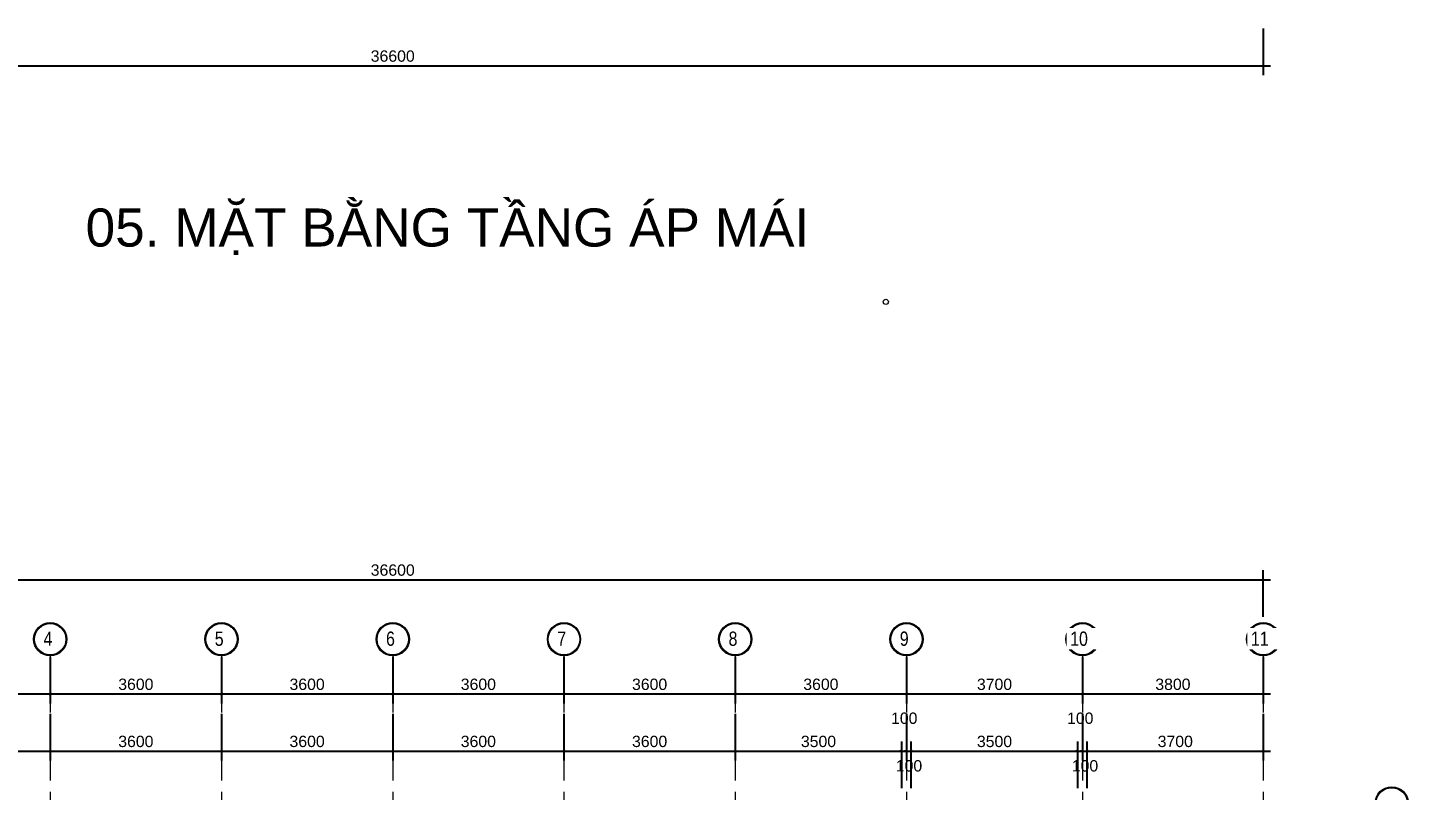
# Model space of a CAD drawing. Header units: millimetres. Extents: x -20510 to 108935, y -243239 to 20306.
# Drawn here: x 11175 to 40200, y -159826 to -143800 of the extents above; entities that cross this region are included whole.
import ezdxf
from ezdxf.enums import TextEntityAlignment as Align

# ---------------------------------------------------------------- set-up
doc = ezdxf.new("R2010")
doc.units = ezdxf.units.MM
doc.linetypes.add('Hidden', pattern=[714.375, 476.25, -238.125])
for name, color, linetype, lineweight in [('A-ANNO-DIMS', 1, 'Continuous', 9), ('A-DETL', 8, 'Continuous', 9), ('S-GRID', 1, 'Continuous', 9), ('S-GRID-IDEN', 1, 'Continuous', 9)]:
    doc.layers.add(name, color=color, linetype=linetype, lineweight=lineweight)
doc.styles.add('Arial_1', font='arial.ttf', dxfattribs={"width": 0.8, "height": 200})
doc.styles.add('Arial_5', font='arial.ttf', dxfattribs={"height": 238.125})
doc.styles.add('UNICODE_TITLE', font='arial.ttf')
doc.dimstyles.new('SecretInternalLinAngDimStyle5p4736185', dxfattribs={"dimscale": 304.8, "dimtxt": 242.94927, "dimasz": 0.130208, "dimexe": 0.656168, "dimexo": 0.0625, "dimgap": 0.260417, "dimtad": 1, "dimdec": 0, "dimrnd": 100, "dimzin": 0, "dimdsep": 46, "dimtxsty": 'Arial_5', "dimblk1": 'OBLIQUE', "dimblk2": 'OBLIQUE', "dimsah": 1, "dimcen": 0.09, "dimdle": 0.492126, "dimazin": 0, "dimtfac": 1, "dimtdec": 4, "dimtix": 1, "dimtmove": 0, "dimatfit": 3, "dimfxl": 2.624672, "dimfxlon": 1, "dimtvp": 1, "dimtolj": 1, "dimtzin": 0, "dimarcsym": 2})
doc.dimstyles.new('SecretInternalLinAngDimStyle5p4736185_1', dxfattribs={"dimscale": 304.8, "dimtxt": 242.94927, "dimasz": 0.130208, "dimexe": 0.656168, "dimexo": 0.0625, "dimgap": 0.260417, "dimtad": 1, "dimdec": 0, "dimrnd": 100, "dimzin": 0, "dimdsep": 46, "dimtxsty": 'Arial_5', "dimblk1": 'OBLIQUE', "dimblk2": 'OBLIQUE', "dimsah": 1, "dimcen": 0.09, "dimdle": 0.492126, "dimazin": 0, "dimtfac": 1, "dimtdec": 4, "dimtix": 1, "dimtmove": 2, "dimatfit": 3, "dimfxl": 2.624672, "dimfxlon": 1, "dimtvp": 1, "dimtolj": 1, "dimtzin": 0, "dimarcsym": 2})

# ---------------------------------------------------------------- blocks, each defined once
blk = doc.blocks.new('_Oblique')
at = {"color": 0, "linetype": 'ByBlock', "lineweight": -2}
blk.add_line((-0.5, -0.5), (0.5, 0.5), dxfattribs=at)
blk = doc.blocks.new('DIMBLOCK1-05_MẶT BẰNG TẦNG ÁP MÁI')
at = {"layer": 'A-ANNO-DIMS', "color": 0, "lineweight": -2, "transparency": 16777216}
for p, q in [((550, -143819), (550, -144800)), ((37150, -143819), (37150, -144800)), ((400, -144600), (37300, -144600))]:
    blk.add_line(p, q, dxfattribs=at)
at = {"layer": 'Defpoints', "color": 0, "transparency": 16777216}
for p in [(550, -143800), (37150, -143800), (37150, -144600)]:
    blk.add_point(p, dxfattribs=at)
at = {"layer": 'A-ANNO-DIMS', "color": 0, "lineweight": -2, "transparency": 16777216, "xscale": 39.6875, "yscale": 39.6875, "zscale": 39.6875, "rotation": 180}
blk.add_blockref('_Oblique', (550, -144600), dxfattribs=at)
at = {"layer": 'A-ANNO-DIMS', "color": 0, "lineweight": -2, "transparency": 16777216, "xscale": 39.6875, "yscale": 39.6875, "zscale": 39.6875}
blk.add_blockref('_Oblique', (37150, -144600), dxfattribs=at)
at = {"layer": 'A-ANNO-DIMS', "color": 0, "transparency": 16777216, "insert": (18850, -144399), "char_height": 238.1, "width": 1098.88, "attachment_point": 5, "style": 'Arial_5'}
blk.add_mtext('\\A1;36600', dxfattribs=at)
blk = doc.blocks.new('Grid - TRUC  D1-102336-06_MẶT BẰNG TẦNG TUM')
at = {"layer": 'S-GRID-IDEN'}
for radius in [3.5, 3.3]:
    blk.add_circle((0, 0), radius, dxfattribs=at)
blk = doc.blocks.new('DIMBLOCK22-06_MẶT BẰNG TẦNG TUM')
at = {"layer": 'A-ANNO-DIMS', "color": 0, "lineweight": -2, "transparency": 16777216}
for p, q in [((550, -156181), (550, -155200)), ((37150, -156181), (37150, -155200)), ((400, -155400), (37300, -155400))]:
    blk.add_line(p, q, dxfattribs=at)
at = {"layer": 'Defpoints', "color": 0, "transparency": 16777216}
for p in [(37150, -155400), (550, -156200), (37150, -156200)]:
    blk.add_point(p, dxfattribs=at)
at = {"layer": 'A-ANNO-DIMS', "color": 0, "lineweight": -2, "transparency": 16777216, "xscale": 39.6875, "yscale": 39.6875, "zscale": 39.6875, "rotation": 180}
blk.add_blockref('_Oblique', (550, -155400), dxfattribs=at)
at = {"layer": 'A-ANNO-DIMS', "color": 0, "lineweight": -2, "transparency": 16777216, "xscale": 39.6875, "yscale": 39.6875, "zscale": 39.6875}
blk.add_blockref('_Oblique', (37150, -155400), dxfattribs=at)
at = {"layer": 'A-ANNO-DIMS', "color": 0, "transparency": 16777216, "insert": (18850, -155199), "char_height": 238.1, "width": 1098.88, "attachment_point": 5, "style": 'Arial_5'}
blk.add_mtext('\\A1;36600', dxfattribs=at)
blk = doc.blocks.new('DIMBLOCK25-06_MẶT BẰNG TẦNG TUM')
at = {"layer": 'A-ANNO-DIMS', "color": 0, "lineweight": -2, "transparency": 16777216}
for p, q in [((8050, -157019), (8050, -158000)), ((11650, -157019), (11650, -158000)), ((7900, -157800), (11800, -157800))]:
    blk.add_line(p, q, dxfattribs=at)
at = {"layer": 'Defpoints', "color": 0, "transparency": 16777216}
for p in [(8050, -157000), (11650, -157000), (11650, -157800)]:
    blk.add_point(p, dxfattribs=at)
at = {"layer": 'A-ANNO-DIMS', "color": 0, "lineweight": -2, "transparency": 16777216, "xscale": 39.6875, "yscale": 39.6875, "zscale": 39.6875, "rotation": 180}
blk.add_blockref('_Oblique', (8050, -157800), dxfattribs=at)
at = {"layer": 'A-ANNO-DIMS', "color": 0, "lineweight": -2, "transparency": 16777216, "xscale": 39.6875, "yscale": 39.6875, "zscale": 39.6875}
blk.add_blockref('_Oblique', (11650, -157800), dxfattribs=at)
at = {"layer": 'A-ANNO-DIMS', "color": 0, "transparency": 16777216, "insert": (9850, -157599), "char_height": 238.1, "width": 879.1, "attachment_point": 5, "style": 'Arial_5'}
blk.add_mtext('\\A1;3600', dxfattribs=at)
blk = doc.blocks.new('DIMBLOCK26-06_MẶT BẰNG TẦNG TUM')
at = {"layer": 'A-ANNO-DIMS', "color": 0, "lineweight": -2, "transparency": 16777216}
for p, q in [((11650, -157019), (11650, -158000)), ((15250, -157019), (15250, -158000)), ((11500, -157800), (15400, -157800))]:
    blk.add_line(p, q, dxfattribs=at)
at = {"layer": 'Defpoints', "color": 0, "transparency": 16777216}
for p in [(11650, -157000), (15250, -157000), (15250, -157800)]:
    blk.add_point(p, dxfattribs=at)
at = {"layer": 'A-ANNO-DIMS', "color": 0, "lineweight": -2, "transparency": 16777216, "xscale": 39.6875, "yscale": 39.6875, "zscale": 39.6875, "rotation": 180}
blk.add_blockref('_Oblique', (11650, -157800), dxfattribs=at)
at = {"layer": 'A-ANNO-DIMS', "color": 0, "lineweight": -2, "transparency": 16777216, "xscale": 39.6875, "yscale": 39.6875, "zscale": 39.6875}
blk.add_blockref('_Oblique', (15250, -157800), dxfattribs=at)
at = {"layer": 'A-ANNO-DIMS', "color": 0, "transparency": 16777216, "insert": (13450, -157599), "char_height": 238.1, "width": 879.1, "attachment_point": 5, "style": 'Arial_5'}
blk.add_mtext('\\A1;3600', dxfattribs=at)
blk = doc.blocks.new('DIMBLOCK27-06_MẶT BẰNG TẦNG TUM')
at = {"layer": 'A-ANNO-DIMS', "color": 0, "lineweight": -2, "transparency": 16777216}
for p, q in [((15250, -157019), (15250, -158000)), ((18850, -157019), (18850, -158000)), ((15100, -157800), (19000, -157800))]:
    blk.add_line(p, q, dxfattribs=at)
at = {"layer": 'Defpoints', "color": 0, "transparency": 16777216}
for p in [(15250, -157000), (18850, -157000), (18850, -157800)]:
    blk.add_point(p, dxfattribs=at)
at = {"layer": 'A-ANNO-DIMS', "color": 0, "lineweight": -2, "transparency": 16777216, "xscale": 39.6875, "yscale": 39.6875, "zscale": 39.6875, "rotation": 180}
blk.add_blockref('_Oblique', (15250, -157800), dxfattribs=at)
at = {"layer": 'A-ANNO-DIMS', "color": 0, "lineweight": -2, "transparency": 16777216, "xscale": 39.6875, "yscale": 39.6875, "zscale": 39.6875}
blk.add_blockref('_Oblique', (18850, -157800), dxfattribs=at)
at = {"layer": 'A-ANNO-DIMS', "color": 0, "transparency": 16777216, "insert": (17050, -157599), "char_height": 238.1, "width": 879.1, "attachment_point": 5, "style": 'Arial_5'}
blk.add_mtext('\\A1;3600', dxfattribs=at)
blk = doc.blocks.new('DIMBLOCK28-06_MẶT BẰNG TẦNG TUM')
at = {"layer": 'A-ANNO-DIMS', "color": 0, "lineweight": -2, "transparency": 16777216}
for p, q in [((18850, -157019), (18850, -158000)), ((22450, -157019), (22450, -158000)), ((18700, -157800), (22600, -157800))]:
    blk.add_line(p, q, dxfattribs=at)
at = {"layer": 'Defpoints', "color": 0, "transparency": 16777216}
for p in [(18850, -157000), (22450, -157000), (22450, -157800)]:
    blk.add_point(p, dxfattribs=at)
at = {"layer": 'A-ANNO-DIMS', "color": 0, "lineweight": -2, "transparency": 16777216, "xscale": 39.6875, "yscale": 39.6875, "zscale": 39.6875, "rotation": 180}
blk.add_blockref('_Oblique', (18850, -157800), dxfattribs=at)
at = {"layer": 'A-ANNO-DIMS', "color": 0, "lineweight": -2, "transparency": 16777216, "xscale": 39.6875, "yscale": 39.6875, "zscale": 39.6875}
blk.add_blockref('_Oblique', (22450, -157800), dxfattribs=at)
at = {"layer": 'A-ANNO-DIMS', "color": 0, "transparency": 16777216, "insert": (20650, -157599), "char_height": 238.1, "width": 879.1, "attachment_point": 5, "style": 'Arial_5'}
blk.add_mtext('\\A1;3600', dxfattribs=at)
blk = doc.blocks.new('DIMBLOCK29-06_MẶT BẰNG TẦNG TUM')
at = {"layer": 'A-ANNO-DIMS', "color": 0, "lineweight": -2, "transparency": 16777216}
for p, q in [((22450, -157019), (22450, -158000)), ((26050, -157019), (26050, -158000)), ((22300, -157800), (26200, -157800))]:
    blk.add_line(p, q, dxfattribs=at)
at = {"layer": 'Defpoints', "color": 0, "transparency": 16777216}
for p in [(22450, -157000), (26050, -157000), (26050, -157800)]:
    blk.add_point(p, dxfattribs=at)
at = {"layer": 'A-ANNO-DIMS', "color": 0, "lineweight": -2, "transparency": 16777216, "xscale": 39.6875, "yscale": 39.6875, "zscale": 39.6875, "rotation": 180}
blk.add_blockref('_Oblique', (22450, -157800), dxfattribs=at)
at = {"layer": 'A-ANNO-DIMS', "color": 0, "lineweight": -2, "transparency": 16777216, "xscale": 39.6875, "yscale": 39.6875, "zscale": 39.6875}
blk.add_blockref('_Oblique', (26050, -157800), dxfattribs=at)
at = {"layer": 'A-ANNO-DIMS', "color": 0, "transparency": 16777216, "insert": (24250, -157599), "char_height": 238.1, "width": 879.1, "attachment_point": 5, "style": 'Arial_5'}
blk.add_mtext('\\A1;3600', dxfattribs=at)
blk = doc.blocks.new('DIMBLOCK30-06_MẶT BẰNG TẦNG TUM')
at = {"layer": 'A-ANNO-DIMS', "color": 0, "lineweight": -2, "transparency": 16777216}
for p, q in [((26050, -157019), (26050, -158000)), ((29650, -157019), (29650, -158000)), ((25900, -157800), (29800, -157800))]:
    blk.add_line(p, q, dxfattribs=at)
at = {"layer": 'Defpoints', "color": 0, "transparency": 16777216}
for p in [(26050, -157000), (29650, -157000), (29650, -157800)]:
    blk.add_point(p, dxfattribs=at)
at = {"layer": 'A-ANNO-DIMS', "color": 0, "lineweight": -2, "transparency": 16777216, "xscale": 39.6875, "yscale": 39.6875, "zscale": 39.6875, "rotation": 180}
blk.add_blockref('_Oblique', (26050, -157800), dxfattribs=at)
at = {"layer": 'A-ANNO-DIMS', "color": 0, "lineweight": -2, "transparency": 16777216, "xscale": 39.6875, "yscale": 39.6875, "zscale": 39.6875}
blk.add_blockref('_Oblique', (29650, -157800), dxfattribs=at)
at = {"layer": 'A-ANNO-DIMS', "color": 0, "transparency": 16777216, "insert": (27850, -157599), "char_height": 238.1, "width": 879.1, "attachment_point": 5, "style": 'Arial_5'}
blk.add_mtext('\\A1;3600', dxfattribs=at)
blk = doc.blocks.new('DIMBLOCK31-06_MẶT BẰNG TẦNG TUM')
at = {"layer": 'A-ANNO-DIMS', "color": 0, "lineweight": -2, "transparency": 16777216}
for p, q in [((29650, -157019), (29650, -158000)), ((33350, -157019), (33350, -158000)), ((29500, -157800), (33500, -157800))]:
    blk.add_line(p, q, dxfattribs=at)
at = {"layer": 'Defpoints', "color": 0, "transparency": 16777216}
for p in [(29650, -157000), (33350, -157000), (33350, -157800)]:
    blk.add_point(p, dxfattribs=at)
at = {"layer": 'A-ANNO-DIMS', "color": 0, "lineweight": -2, "transparency": 16777216, "xscale": 39.6875, "yscale": 39.6875, "zscale": 39.6875, "rotation": 180}
blk.add_blockref('_Oblique', (29650, -157800), dxfattribs=at)
at = {"layer": 'A-ANNO-DIMS', "color": 0, "lineweight": -2, "transparency": 16777216, "xscale": 39.6875, "yscale": 39.6875, "zscale": 39.6875}
blk.add_blockref('_Oblique', (33350, -157800), dxfattribs=at)
at = {"layer": 'A-ANNO-DIMS', "color": 0, "transparency": 16777216, "insert": (31500, -157599), "char_height": 238.1, "width": 879.1, "attachment_point": 5, "style": 'Arial_5'}
blk.add_mtext('\\A1;3700', dxfattribs=at)
blk = doc.blocks.new('DIMBLOCK32-06_MẶT BẰNG TẦNG TUM')
at = {"layer": 'A-ANNO-DIMS', "color": 0, "lineweight": -2, "transparency": 16777216}
for p, q in [((33350, -157019), (33350, -158000)), ((37150, -157019), (37150, -158000)), ((33200, -157800), (37300, -157800))]:
    blk.add_line(p, q, dxfattribs=at)
at = {"layer": 'Defpoints', "color": 0, "transparency": 16777216}
for p in [(33350, -157000), (37150, -157000), (37150, -157800)]:
    blk.add_point(p, dxfattribs=at)
at = {"layer": 'A-ANNO-DIMS', "color": 0, "lineweight": -2, "transparency": 16777216, "xscale": 39.6875, "yscale": 39.6875, "zscale": 39.6875, "rotation": 180}
blk.add_blockref('_Oblique', (33350, -157800), dxfattribs=at)
at = {"layer": 'A-ANNO-DIMS', "color": 0, "lineweight": -2, "transparency": 16777216, "xscale": 39.6875, "yscale": 39.6875, "zscale": 39.6875}
blk.add_blockref('_Oblique', (37150, -157800), dxfattribs=at)
at = {"layer": 'A-ANNO-DIMS', "color": 0, "transparency": 16777216, "insert": (35250, -157599), "char_height": 238.1, "width": 879.1, "attachment_point": 5, "style": 'Arial_5'}
blk.add_mtext('\\A1;3800', dxfattribs=at)
blk = doc.blocks.new('DIMBLOCK35-06_MẶT BẰNG TẦNG TUM')
at = {"layer": 'A-ANNO-DIMS', "color": 0, "lineweight": -2, "transparency": 16777216}
for p, q in [((8050, -158219), (8050, -159200)), ((11650, -158219), (11650, -159200)), ((7900, -159000), (11800, -159000))]:
    blk.add_line(p, q, dxfattribs=at)
at = {"layer": 'Defpoints', "color": 0, "transparency": 16777216}
for p in [(8050, -158200), (11650, -158200), (11650, -159000)]:
    blk.add_point(p, dxfattribs=at)
at = {"layer": 'A-ANNO-DIMS', "color": 0, "lineweight": -2, "transparency": 16777216, "xscale": 39.6875, "yscale": 39.6875, "zscale": 39.6875, "rotation": 180}
blk.add_blockref('_Oblique', (8050, -159000), dxfattribs=at)
at = {"layer": 'A-ANNO-DIMS', "color": 0, "lineweight": -2, "transparency": 16777216, "xscale": 39.6875, "yscale": 39.6875, "zscale": 39.6875}
blk.add_blockref('_Oblique', (11650, -159000), dxfattribs=at)
at = {"layer": 'A-ANNO-DIMS', "color": 0, "transparency": 16777216, "insert": (9850, -158799), "char_height": 238.1, "width": 879.1, "attachment_point": 5, "style": 'Arial_5'}
blk.add_mtext('\\A1;3600', dxfattribs=at)
blk = doc.blocks.new('DIMBLOCK36-06_MẶT BẰNG TẦNG TUM')
at = {"layer": 'A-ANNO-DIMS', "color": 0, "lineweight": -2, "transparency": 16777216}
for p, q in [((11650, -158219), (11650, -159200)), ((15250, -158219), (15250, -159200)), ((11500, -159000), (15400, -159000))]:
    blk.add_line(p, q, dxfattribs=at)
at = {"layer": 'Defpoints', "color": 0, "transparency": 16777216}
for p in [(11650, -158200), (15250, -158200), (15250, -159000)]:
    blk.add_point(p, dxfattribs=at)
at = {"layer": 'A-ANNO-DIMS', "color": 0, "lineweight": -2, "transparency": 16777216, "xscale": 39.6875, "yscale": 39.6875, "zscale": 39.6875, "rotation": 180}
blk.add_blockref('_Oblique', (11650, -159000), dxfattribs=at)
at = {"layer": 'A-ANNO-DIMS', "color": 0, "lineweight": -2, "transparency": 16777216, "xscale": 39.6875, "yscale": 39.6875, "zscale": 39.6875}
blk.add_blockref('_Oblique', (15250, -159000), dxfattribs=at)
at = {"layer": 'A-ANNO-DIMS', "color": 0, "transparency": 16777216, "insert": (13450, -158799), "char_height": 238.1, "width": 879.1, "attachment_point": 5, "style": 'Arial_5'}
blk.add_mtext('\\A1;3600', dxfattribs=at)
blk = doc.blocks.new('DIMBLOCK37-06_MẶT BẰNG TẦNG TUM')
at = {"layer": 'A-ANNO-DIMS', "color": 0, "lineweight": -2, "transparency": 16777216}
for p, q in [((15250, -158219), (15250, -159200)), ((18850, -158219), (18850, -159200)), ((15100, -159000), (19000, -159000))]:
    blk.add_line(p, q, dxfattribs=at)
at = {"layer": 'Defpoints', "color": 0, "transparency": 16777216}
for p in [(15250, -158200), (18850, -158200), (18850, -159000)]:
    blk.add_point(p, dxfattribs=at)
at = {"layer": 'A-ANNO-DIMS', "color": 0, "lineweight": -2, "transparency": 16777216, "xscale": 39.6875, "yscale": 39.6875, "zscale": 39.6875, "rotation": 180}
blk.add_blockref('_Oblique', (15250, -159000), dxfattribs=at)
at = {"layer": 'A-ANNO-DIMS', "color": 0, "lineweight": -2, "transparency": 16777216, "xscale": 39.6875, "yscale": 39.6875, "zscale": 39.6875}
blk.add_blockref('_Oblique', (18850, -159000), dxfattribs=at)
at = {"layer": 'A-ANNO-DIMS', "color": 0, "transparency": 16777216, "insert": (17050, -158799), "char_height": 238.1, "width": 879.1, "attachment_point": 5, "style": 'Arial_5'}
blk.add_mtext('\\A1;3600', dxfattribs=at)
blk = doc.blocks.new('DIMBLOCK38-06_MẶT BẰNG TẦNG TUM')
at = {"layer": 'A-ANNO-DIMS', "color": 0, "lineweight": -2, "transparency": 16777216}
for p, q in [((18850, -158219), (18850, -159200)), ((22450, -158219), (22450, -159200)), ((18700, -159000), (22600, -159000))]:
    blk.add_line(p, q, dxfattribs=at)
at = {"layer": 'Defpoints', "color": 0, "transparency": 16777216}
for p in [(18850, -158200), (22450, -158200), (22450, -159000)]:
    blk.add_point(p, dxfattribs=at)
at = {"layer": 'A-ANNO-DIMS', "color": 0, "lineweight": -2, "transparency": 16777216, "xscale": 39.6875, "yscale": 39.6875, "zscale": 39.6875, "rotation": 180}
blk.add_blockref('_Oblique', (18850, -159000), dxfattribs=at)
at = {"layer": 'A-ANNO-DIMS', "color": 0, "lineweight": -2, "transparency": 16777216, "xscale": 39.6875, "yscale": 39.6875, "zscale": 39.6875}
blk.add_blockref('_Oblique', (22450, -159000), dxfattribs=at)
at = {"layer": 'A-ANNO-DIMS', "color": 0, "transparency": 16777216, "insert": (20650, -158799), "char_height": 238.1, "width": 879.1, "attachment_point": 5, "style": 'Arial_5'}
blk.add_mtext('\\A1;3600', dxfattribs=at)
blk = doc.blocks.new('DIMBLOCK39-06_MẶT BẰNG TẦNG TUM')
at = {"layer": 'A-ANNO-DIMS', "color": 0, "lineweight": -2, "transparency": 16777216}
for p, q in [((22450, -158219), (22450, -159200)), ((26050, -158219), (26050, -159200)), ((22300, -159000), (26200, -159000))]:
    blk.add_line(p, q, dxfattribs=at)
at = {"layer": 'Defpoints', "color": 0, "transparency": 16777216}
for p in [(22450, -158200), (26050, -158200), (26050, -159000)]:
    blk.add_point(p, dxfattribs=at)
at = {"layer": 'A-ANNO-DIMS', "color": 0, "lineweight": -2, "transparency": 16777216, "xscale": 39.6875, "yscale": 39.6875, "zscale": 39.6875, "rotation": 180}
blk.add_blockref('_Oblique', (22450, -159000), dxfattribs=at)
at = {"layer": 'A-ANNO-DIMS', "color": 0, "lineweight": -2, "transparency": 16777216, "xscale": 39.6875, "yscale": 39.6875, "zscale": 39.6875}
blk.add_blockref('_Oblique', (26050, -159000), dxfattribs=at)
at = {"layer": 'A-ANNO-DIMS', "color": 0, "transparency": 16777216, "insert": (24250, -158799), "char_height": 238.1, "width": 879.1, "attachment_point": 5, "style": 'Arial_5'}
blk.add_mtext('\\A1;3600', dxfattribs=at)
blk = doc.blocks.new('DIMBLOCK40-06_MẶT BẰNG TẦNG TUM')
at = {"layer": 'A-ANNO-DIMS', "color": 0, "lineweight": -2, "transparency": 16777216}
for p, q in [((26050, -158219), (26050, -159200)), ((25900, -159000), (29700, -159000)), ((29550, -159781), (29550, -158800))]:
    blk.add_line(p, q, dxfattribs=at)
at = {"layer": 'Defpoints', "color": 0, "transparency": 16777216}
for p in [(26050, -158200), (29550, -159000), (29550, -159800)]:
    blk.add_point(p, dxfattribs=at)
at = {"layer": 'A-ANNO-DIMS', "color": 0, "lineweight": -2, "transparency": 16777216, "xscale": 39.6875, "yscale": 39.6875, "zscale": 39.6875, "rotation": 180}
blk.add_blockref('_Oblique', (26050, -159000), dxfattribs=at)
at = {"layer": 'A-ANNO-DIMS', "color": 0, "lineweight": -2, "transparency": 16777216, "xscale": 39.6875, "yscale": 39.6875, "zscale": 39.6875}
blk.add_blockref('_Oblique', (29550, -159000), dxfattribs=at)
at = {"layer": 'A-ANNO-DIMS', "color": 0, "transparency": 16777216, "insert": (27800, -158799), "char_height": 238.1, "width": 879.1, "attachment_point": 5, "style": 'Arial_5'}
blk.add_mtext('\\A1;3500', dxfattribs=at)
blk = doc.blocks.new('DIMBLOCK41-06_MẶT BẰNG TẦNG TUM')
at = {"layer": 'A-ANNO-DIMS', "color": 0, "lineweight": -2, "transparency": 16777216}
for p, q in [((29650, -158219), (29650, -159200)), ((29550, -159000), (29510, -159000)), ((29550, -159781), (29550, -158800)), ((29550, -159000), (29650, -159000)), ((29650, -159000), (29690, -159000))]:
    blk.add_line(p, q, dxfattribs=at)
at = {"layer": 'Defpoints', "color": 0, "transparency": 16777216}
for p in [(29650, -158200), (29650, -159000), (29550, -159800)]:
    blk.add_point(p, dxfattribs=at)
at = {"layer": 'A-ANNO-DIMS', "color": 0, "lineweight": -2, "transparency": 16777216, "xscale": 39.6875, "yscale": 39.6875, "zscale": 39.6875}
blk.add_blockref('_Oblique', (29550, -159000), dxfattribs=at)
at = {"layer": 'A-ANNO-DIMS', "color": 0, "lineweight": -2, "transparency": 16777216, "xscale": 39.6875, "yscale": 39.6875, "zscale": 39.6875, "rotation": 180}
blk.add_blockref('_Oblique', (29650, -159000), dxfattribs=at)
at = {"layer": 'A-ANNO-DIMS', "color": 0, "transparency": 16777216, "insert": (29325, -158191), "char_height": 238.1, "width": 659.33, "attachment_point": 1, "line_spacing_factor": 0.941778, "style": 'Arial_5'}
blk.add_mtext('\\A1;100', dxfattribs=at)
blk = doc.blocks.new('DIMBLOCK42-06_MẶT BẰNG TẦNG TUM')
at = {"layer": 'A-ANNO-DIMS', "color": 0, "lineweight": -2, "transparency": 16777216}
for p, q in [((29650, -158219), (29650, -159200)), ((29650, -159000), (29610, -159000)), ((29650, -159000), (29750, -159000)), ((29750, -159781), (29750, -158800)), ((29750, -159000), (29790, -159000))]:
    blk.add_line(p, q, dxfattribs=at)
at = {"layer": 'Defpoints', "color": 0, "transparency": 16777216}
for p in [(29650, -158200), (29750, -159000), (29750, -159800)]:
    blk.add_point(p, dxfattribs=at)
at = {"layer": 'A-ANNO-DIMS', "color": 0, "lineweight": -2, "transparency": 16777216, "xscale": 39.6875, "yscale": 39.6875, "zscale": 39.6875}
blk.add_blockref('_Oblique', (29650, -159000), dxfattribs=at)
at = {"layer": 'A-ANNO-DIMS', "color": 0, "lineweight": -2, "transparency": 16777216, "xscale": 39.6875, "yscale": 39.6875, "zscale": 39.6875, "rotation": 180}
blk.add_blockref('_Oblique', (29750, -159000), dxfattribs=at)
at = {"layer": 'A-ANNO-DIMS', "color": 0, "transparency": 16777216, "insert": (29425, -159191), "char_height": 238.1, "width": 659.33, "attachment_point": 1, "line_spacing_factor": 0.941778, "style": 'Arial_5'}
blk.add_mtext('\\A1;100', dxfattribs=at)
blk = doc.blocks.new('DIMBLOCK43-06_MẶT BẰNG TẦNG TUM')
at = {"layer": 'A-ANNO-DIMS', "color": 0, "lineweight": -2, "transparency": 16777216}
for p, q in [((29600, -159000), (33400, -159000)), ((29750, -159781), (29750, -158800)), ((33250, -159781), (33250, -158800))]:
    blk.add_line(p, q, dxfattribs=at)
at = {"layer": 'Defpoints', "color": 0, "transparency": 16777216}
for p in [(33250, -159000), (29750, -159800), (33250, -159800)]:
    blk.add_point(p, dxfattribs=at)
at = {"layer": 'A-ANNO-DIMS', "color": 0, "lineweight": -2, "transparency": 16777216, "xscale": 39.6875, "yscale": 39.6875, "zscale": 39.6875, "rotation": 180}
blk.add_blockref('_Oblique', (29750, -159000), dxfattribs=at)
at = {"layer": 'A-ANNO-DIMS', "color": 0, "lineweight": -2, "transparency": 16777216, "xscale": 39.6875, "yscale": 39.6875, "zscale": 39.6875}
blk.add_blockref('_Oblique', (33250, -159000), dxfattribs=at)
at = {"layer": 'A-ANNO-DIMS', "color": 0, "transparency": 16777216, "insert": (31500, -158799), "char_height": 238.1, "width": 879.1, "attachment_point": 5, "style": 'Arial_5'}
blk.add_mtext('\\A1;3500', dxfattribs=at)
blk = doc.blocks.new('DIMBLOCK44-06_MẶT BẰNG TẦNG TUM')
at = {"layer": 'A-ANNO-DIMS', "color": 0, "lineweight": -2, "transparency": 16777216}
for p, q in [((33350, -158219), (33350, -159200)), ((33250, -159000), (33210, -159000)), ((33250, -159781), (33250, -158800)), ((33250, -159000), (33350, -159000)), ((33350, -159000), (33390, -159000))]:
    blk.add_line(p, q, dxfattribs=at)
at = {"layer": 'Defpoints', "color": 0, "transparency": 16777216}
for p in [(33350, -158200), (33350, -159000), (33250, -159800)]:
    blk.add_point(p, dxfattribs=at)
at = {"layer": 'A-ANNO-DIMS', "color": 0, "lineweight": -2, "transparency": 16777216, "xscale": 39.6875, "yscale": 39.6875, "zscale": 39.6875}
blk.add_blockref('_Oblique', (33250, -159000), dxfattribs=at)
at = {"layer": 'A-ANNO-DIMS', "color": 0, "lineweight": -2, "transparency": 16777216, "xscale": 39.6875, "yscale": 39.6875, "zscale": 39.6875, "rotation": 180}
blk.add_blockref('_Oblique', (33350, -159000), dxfattribs=at)
at = {"layer": 'A-ANNO-DIMS', "color": 0, "transparency": 16777216, "insert": (33025, -158191), "char_height": 238.1, "width": 659.33, "attachment_point": 1, "line_spacing_factor": 0.941778, "style": 'Arial_5'}
blk.add_mtext('\\A1;100', dxfattribs=at)
blk = doc.blocks.new('DIMBLOCK45-06_MẶT BẰNG TẦNG TUM')
at = {"layer": 'A-ANNO-DIMS', "color": 0, "lineweight": -2, "transparency": 16777216}
for p, q in [((33350, -158219), (33350, -159200)), ((33350, -159000), (33310, -159000)), ((33350, -159000), (33450, -159000)), ((33450, -159781), (33450, -158800)), ((33450, -159000), (33490, -159000))]:
    blk.add_line(p, q, dxfattribs=at)
at = {"layer": 'Defpoints', "color": 0, "transparency": 16777216}
for p in [(33350, -158200), (33450, -159000), (33450, -159800)]:
    blk.add_point(p, dxfattribs=at)
at = {"layer": 'A-ANNO-DIMS', "color": 0, "lineweight": -2, "transparency": 16777216, "xscale": 39.6875, "yscale": 39.6875, "zscale": 39.6875}
blk.add_blockref('_Oblique', (33350, -159000), dxfattribs=at)
at = {"layer": 'A-ANNO-DIMS', "color": 0, "lineweight": -2, "transparency": 16777216, "xscale": 39.6875, "yscale": 39.6875, "zscale": 39.6875, "rotation": 180}
blk.add_blockref('_Oblique', (33450, -159000), dxfattribs=at)
at = {"layer": 'A-ANNO-DIMS', "color": 0, "transparency": 16777216, "insert": (33125, -159191), "char_height": 238.1, "width": 659.33, "attachment_point": 1, "line_spacing_factor": 0.941778, "style": 'Arial_5'}
blk.add_mtext('\\A1;100', dxfattribs=at)
blk = doc.blocks.new('DIMBLOCK46-06_MẶT BẰNG TẦNG TUM')
at = {"layer": 'A-ANNO-DIMS', "color": 0, "lineweight": -2, "transparency": 16777216}
for p, q in [((37150, -158219), (37150, -159200)), ((33300, -159000), (37300, -159000)), ((33450, -159781), (33450, -158800))]:
    blk.add_line(p, q, dxfattribs=at)
at = {"layer": 'Defpoints', "color": 0, "transparency": 16777216}
for p in [(37150, -158200), (37150, -159000), (33450, -159800)]:
    blk.add_point(p, dxfattribs=at)
at = {"layer": 'A-ANNO-DIMS', "color": 0, "lineweight": -2, "transparency": 16777216, "xscale": 39.6875, "yscale": 39.6875, "zscale": 39.6875, "rotation": 180}
blk.add_blockref('_Oblique', (33450, -159000), dxfattribs=at)
at = {"layer": 'A-ANNO-DIMS', "color": 0, "lineweight": -2, "transparency": 16777216, "xscale": 39.6875, "yscale": 39.6875, "zscale": 39.6875}
blk.add_blockref('_Oblique', (37150, -159000), dxfattribs=at)
at = {"layer": 'A-ANNO-DIMS', "color": 0, "transparency": 16777216, "insert": (35300, -158799), "char_height": 238.1, "width": 879.1, "attachment_point": 5, "style": 'Arial_5'}
blk.add_mtext('\\A1;3700', dxfattribs=at)

msp = doc.modelspace()

# ---------------------------------------------------------------- linework, layer by layer
at = {"layer": 'A-DETL'}
msp.add_circle((29214.6, -149563), 55, dxfattribs=at)

# ---------------------------------------------------------------- block references
at = {"layer": 'S-GRID-IDEN', "xscale": 99.99999999999991, "yscale": 99.99999999999991, "zscale": 99.99999999999991}
for p, rotation in [((11650, -156650), 180), ((15250, -156650), 180), ((18850, -156650), 180), ((22450, -156650), 180), ((26050, -156650), 180), ((29650, -156650), 180), ((33350, -156650), 180), ((37150, -156650), 180), ((39850, -160100), 90)]:
    msp.add_blockref('Grid - TRUC  D1-102336-06_MẶT BẰNG TẦNG TUM', p, dxfattribs=dict(at, rotation=rotation))

# ---------------------------------------------------------------- texts
at = {"style": 'UNICODE_TITLE'}
msp.add_text('05. MẶT BẰNG TẦNG ÁP MÁI', height=800, dxfattribs=at).set_placement((20000, -148000), align=Align.MIDDLE_CENTER)

# ---------------------------------------------------------------- dimensions: what is measured, and where the dimension line sits
at = {"layer": 'A-ANNO-DIMS'}
for base, p1, p2, override, picture, middle in [((37150, -144600), (550, -143800), (37150, -143800), {"dimpost": '<>', "dimfxl": 36600}, 'DIMBLOCK1-05_MẶT BẰNG TẦNG ÁP MÁI', (18850, -144399)), ((37150, -155400), (550, -156200), (37150, -156200), {"dimpost": '<>', "dimfxl": 36600}, 'DIMBLOCK22-06_MẶT BẰNG TẦNG TUM', (18850, -155199)), ((11650, -159000), (8050, -158200), (11650, -158200), {"dimpost": '<>', "dimfxl": 3600}, 'DIMBLOCK35-06_MẶT BẰNG TẦNG TUM', (9850, -158799)), ((15250, -159000), (11650, -158200), (15250, -158200), {"dimpost": '<>', "dimfxl": 3600}, 'DIMBLOCK36-06_MẶT BẰNG TẦNG TUM', (13450, -158799)), ((18850, -159000), (15250, -158200), (18850, -158200), {"dimpost": '<>', "dimfxl": 3600}, 'DIMBLOCK37-06_MẶT BẰNG TẦNG TUM', (17050, -158799)), ((22450, -159000), (18850, -158200), (22450, -158200), {"dimpost": '<>', "dimfxl": 3600}, 'DIMBLOCK38-06_MẶT BẰNG TẦNG TUM', (20650, -158799)), ((26050, -159000), (22450, -158200), (26050, -158200), {"dimpost": '<>', "dimfxl": 3600}, 'DIMBLOCK39-06_MẶT BẰNG TẦNG TUM', (24250, -158799)), ((29550, -159000), (26050, -158200), (29550, -159800), {"dimpost": '<>', "dimfxl": 3848.376281}, 'DIMBLOCK40-06_MẶT BẰNG TẦNG TUM', (27800, -158799)), ((37150, -159000), (33450, -159800), (37150, -158200), {"dimpost": '<>', "dimfxl": 4031.128874}, 'DIMBLOCK46-06_MẶT BẰNG TẦNG TUM', (35300, -158799)), ((33250, -159000), (29750, -159800), (33250, -159800), {"dimpost": '<>', "dimfxl": 3500}, 'DIMBLOCK43-06_MẶT BẰNG TẦNG TUM', (31500, -158799))]:
    dim = msp.add_linear_dim(base=base, p1=p1, p2=p2, dimstyle='SecretInternalLinAngDimStyle5p4736185', override=override, dxfattribs=at)
    dim.commit()
    dim.dimension.update_dxf_attribs({"geometry": picture, "text_midpoint": middle})
for base, p1, p2, picture, middle in [((29650, -159000), (29550, -159800), (29650, -158200), 'DIMBLOCK41-06_MẶT BẰNG TẦNG TUM', (29654.9, -158349.6)), ((29750, -159000), (29650, -158200), (29750, -159800), 'DIMBLOCK42-06_MẶT BẰNG TẦNG TUM', (29754.9, -159349.6)), ((33350, -159000), (33250, -159800), (33350, -158200), 'DIMBLOCK44-06_MẶT BẰNG TẦNG TUM', (33354.9, -158349.6)), ((33450, -159000), (33350, -158200), (33450, -159800), 'DIMBLOCK45-06_MẶT BẰNG TẦNG TUM', (33454.9, -159349.6))]:
    dim = msp.add_linear_dim(base=base, p1=p1, p2=p2, dimstyle='SecretInternalLinAngDimStyle5p4736185_1', override={"dimpost": '<>', "dimfxl": 1603.121954}, dxfattribs=at)
    dim.commit()
    dim.dimension.update_dxf_attribs({"geometry": picture, "text_midpoint": middle, "dimtype": 160})

# ---------------------------------------------------------------- next in the draw order: texts
at = {"layer": 'S-GRID-IDEN', "char_height": 300, "attachment_point": 1, "style": 'Arial_1', "bg_fill": 3, "box_fill_scale": 1.25, "bg_fill_color": 9, "bg_fill_true_color": 13158600, "bg_fill_transparency": 0}
for s, insert, width in [('4', (11509.2, -156489.2), 288.607), ('5', (15109.2, -156489.2), 288.607), ('6', (18709.2, -156489.2), 288.607), ('7', (22309.2, -156489.2), 288.607), ('8', (25909.2, -156489.2), 288.607), ('9', (29509.2, -156489.2), 288.607), ('10', (33090.2, -156489.2), 577.215), ('11', (36890.2, -156489.2), 577.215)]:
    msp.add_mtext(s, dxfattribs=dict(at, insert=insert, width=width))

# ---------------------------------------------------------------- next in the draw order: linework, layer by layer
at = {"layer": 'S-GRID', "linetype": 'Hidden'}
for p, q in [((11650, -157000), (11650, -178000)), ((15250, -157000), (15250, -178000)), ((18850, -157000), (18850, -178000)), ((22450, -157000), (22450, -178000)), ((26050, -157000), (26050, -178000)), ((29650, -157000), (29650, -178000)), ((33350, -157000), (33350, -178000)), ((37150, -157000), (37150, -178000))]:
    msp.add_line(p, q, dxfattribs=at)

# ---------------------------------------------------------------- next in the draw order: dimensions: what is measured, and where the dimension line sits
at = {"layer": 'A-ANNO-DIMS'}
for base, p1, p2, override, picture, middle in [((11650, -157800), (8050, -157000), (11650, -157000), {"dimpost": '<>', "dimfxl": 3600}, 'DIMBLOCK25-06_MẶT BẰNG TẦNG TUM', (9850, -157599)), ((15250, -157800), (11650, -157000), (15250, -157000), {"dimpost": '<>', "dimfxl": 3600}, 'DIMBLOCK26-06_MẶT BẰNG TẦNG TUM', (13450, -157599)), ((18850, -157800), (15250, -157000), (18850, -157000), {"dimpost": '<>', "dimfxl": 3600}, 'DIMBLOCK27-06_MẶT BẰNG TẦNG TUM', (17050, -157599)), ((22450, -157800), (18850, -157000), (22450, -157000), {"dimpost": '<>', "dimfxl": 3600}, 'DIMBLOCK28-06_MẶT BẰNG TẦNG TUM', (20650, -157599)), ((26050, -157800), (22450, -157000), (26050, -157000), {"dimpost": '<>', "dimfxl": 3600}, 'DIMBLOCK29-06_MẶT BẰNG TẦNG TUM', (24250, -157599)), ((29650, -157800), (26050, -157000), (29650, -157000), {"dimpost": '<>', "dimfxl": 3600}, 'DIMBLOCK30-06_MẶT BẰNG TẦNG TUM', (27850, -157599)), ((33350, -157800), (29650, -157000), (33350, -157000), {"dimpost": '<>', "dimfxl": 3700}, 'DIMBLOCK31-06_MẶT BẰNG TẦNG TUM', (31500, -157599)), ((37150, -157800), (33350, -157000), (37150, -157000), {"dimpost": '<>', "dimfxl": 3800}, 'DIMBLOCK32-06_MẶT BẰNG TẦNG TUM', (35250, -157599))]:
    dim = msp.add_linear_dim(base=base, p1=p1, p2=p2, dimstyle='SecretInternalLinAngDimStyle5p4736185', override=override, dxfattribs=at)
    dim.commit()
    dim.dimension.update_dxf_attribs({"geometry": picture, "text_midpoint": middle})

doc.saveas('drawing.dxf')
